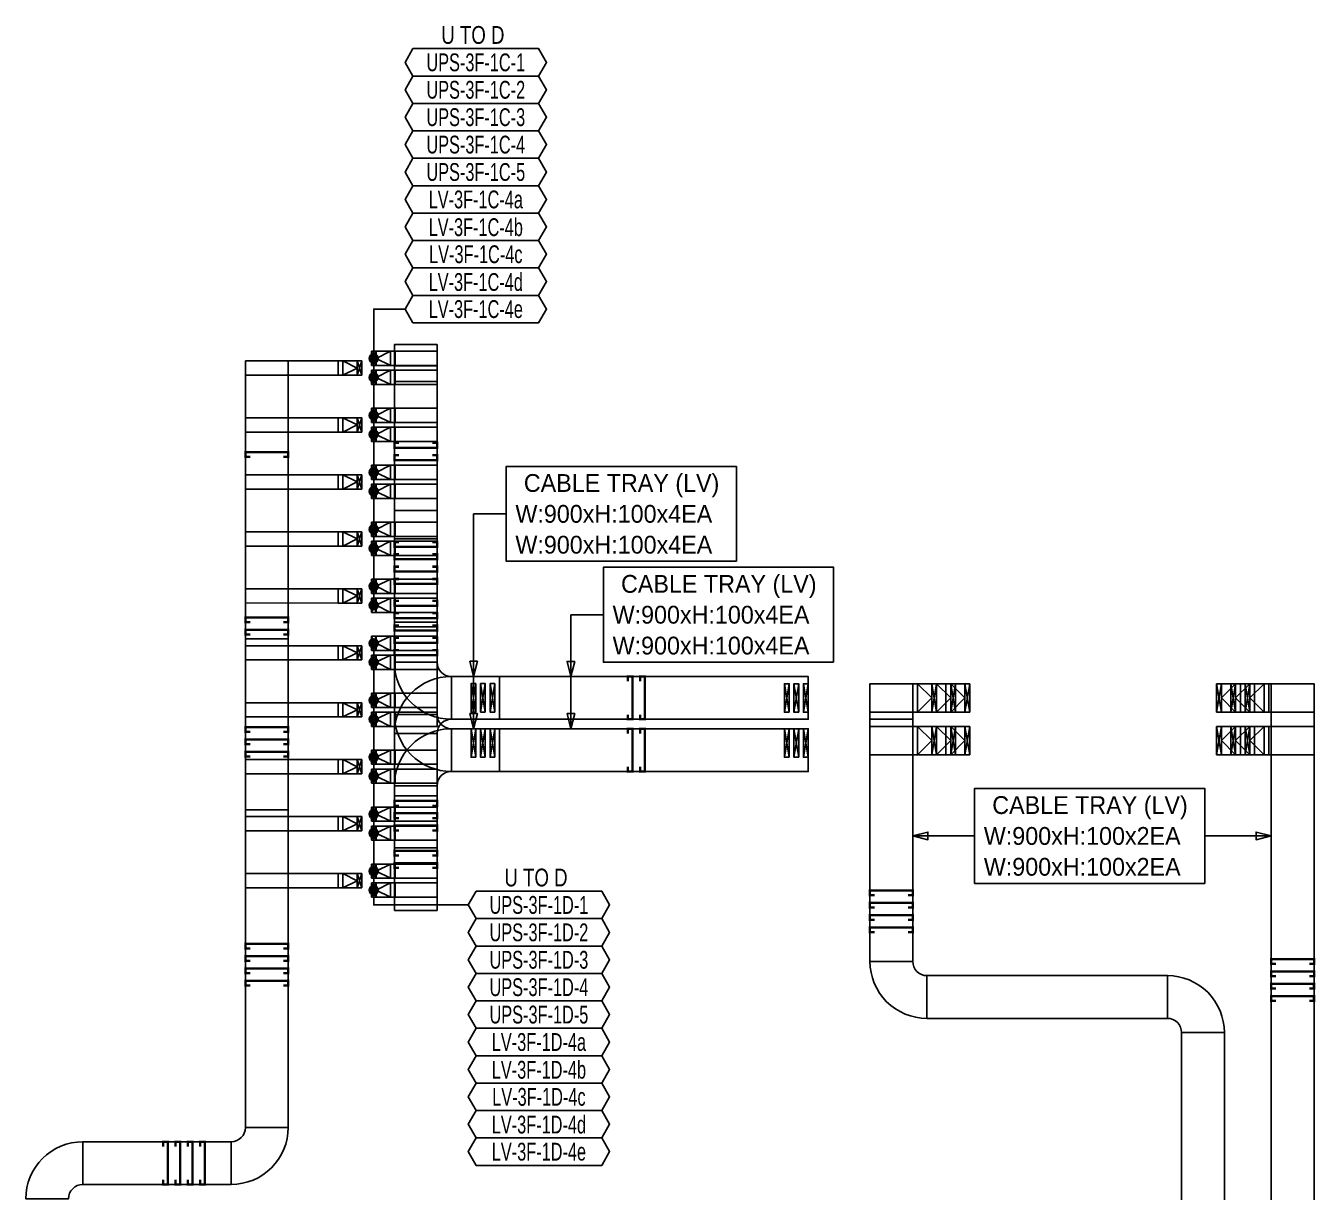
# Model space of a CAD drawing. Header units: millimetres. Extents: x 31670 to 374393, y -351975 to 839589.
# Drawn here: x 106779 to 133929, y 480943 to 505515 of the extents above; entities that cross this region are included whole.
import ezdxf
from ezdxf.enums import TextEntityAlignment as Align

# ---------------------------------------------------------------- set-up
doc = ezdxf.new("R2010")
doc.units = ezdxf.units.MM
doc.header["$LTSCALE"] = 150
for name, color, linetype in [('-----26 Electrical Cable Tray_HV_N', 30, 'Continuous'), ('-----26 Electrical Cable Tray_LV_UPS1', 6, 'Continuous'), ('-----26 Electrical Cable Tray_LV_UPS2', 2, 'Continuous'), ('-----26 Electrical Cable Tray_LV_UPSBAT', 11, 'Continuous'), ('-----29 주기', 1, 'Continuous'), ('-----30 Text', 2, 'Continuous'), ('-----99 Cable Schedule', 2, 'Continuous')]:
    doc.layers.add(name, color=color, linetype=linetype)
doc.styles.add('ELEC', font='')
doc.styles.get('ELEC').set_extended_font_data('Dotum')

# ---------------------------------------------------------------- blocks, each defined once
blk = doc.blocks.new('A$495596483691')
at = {"color": 0}
for p, q in [((100, 600), (0, 600)), ((0, 600), (0, 0)), ((500, 600), (100, 600)), ((500, 0), (500, 600)), ((0, 0), (100, 0)), ((100, 0), (500, 0))]:
    blk.add_line(p, q, dxfattribs=at)
at = {"color": 8}
for p, q in [((400, 300), (100, 600)), ((100, 600), (100, 0)), ((400, 0), (400, 600)), ((400, 600), (500, 0)), ((500, 600), (400, 0)), ((400, 300), (100, 0))]:
    blk.add_line(p, q, dxfattribs=at)
blk = doc.blocks.new('A$550585017316')
at = {"color": 0}
for p, q in [((400, 300), (0, 300)), ((0, 300), (0, 0)), ((500, 300), (400, 300)), ((500, 0), (500, 300)), ((0, 0), (400, 0)), ((400, 0), (500, 0))]:
    blk.add_line(p, q, dxfattribs=at)
at = {"color": 8}
for p, q in [((100, 0), (0, 300)), ((0, 0), (100, 300)), ((100, 150), (400, 300)), ((100, 300), (100, 0)), ((400, 0), (400, 300)), ((100, 150), (400, 0))]:
    blk.add_line(p, q, dxfattribs=at)
blk = doc.blocks.new('A$C9a0ab699')
h = blk.add_hatch(color=0)
edge = h.paths.add_edge_path()
edge.add_arc((64.00719340983778, 64.00719340983778), 64.0071934098378, 720.0000000000341, 1080.000000000034, ccw=False)
at = {"color": 0}
blk.add_circle((64.00719340983778, 64.00719340983778), 64.0071934098378, dxfattribs=at)

msp = doc.modelspace()

# ---------------------------------------------------------------- linework, layer by layer
at = {"layer": '-----26 Electrical Cable Tray_HV_N', "color": 1}
for p, q in [((116893.8937346732, 495233.1463388255), (116208.9127050984, 495233.1463388255)), ((118940.8096265648, 493108.1851872649), (118255.82859699, 493108.1851872649))]:
    msp.add_line(p, q, dxfattribs=at)
for points, elevation in [([(121739.9131368125, 494233.1463388255), (121739.9131368125, 496233.1463388255), (116893.8937346732, 496233.1463388255), (116893.8937346732, 494233.1463388255)], 4.205397956391938e-10), ([(123786.8290287041, 492108.1851872649), (123786.8290287041, 494108.1851872649), (118940.8096265648, 494108.1851872649), (118940.8096265648, 492108.1851872649)], 3.247652379101243e-10), ([(131602.757684394, 487448.104410696), (131602.757684394, 489448.104410696), (126756.7382822546, 489448.104410696), (126756.7382822546, 487448.104410696)], 3.247652379101243e-10)]:
    msp.add_lwpolyline(points, close=True, dxfattribs=dict(at, elevation=elevation))
at = {"layer": '-----26 Electrical Cable Tray_HV_N', "color": 1, "elevation": 3.247652379101243e-10}
for points in [[(116208.9123461816, 491806.6057941654), (116128.9123461816, 492126.6057941654), (116288.9123461816, 492126.6057941654), (116208.9123461816, 491806.6057941654), (116208.9132004037, 495233.1463388255)], [(118255.8282380732, 491805.0169476497), (118175.8282380732, 492125.0169476497), (118335.8282380732, 492125.0169476497), (118255.8282380732, 491805.0169476497), (118255.82859699, 493108.1851872649)], [(116208.9065660522, 490706.6126471331), (116128.9065660522, 491026.6126471331), (116288.9065660522, 491026.6126471331), (116208.9065660522, 490706.6126471331), (116208.9068690169, 491806.6277028241)], [(118255.8285414838, 490706.6211709447), (118335.8285414838, 491026.6211709447), (118175.8285414838, 491026.6211709447), (118255.8285414838, 490706.6211709447), (118255.8282385192, 491806.6362266357)], [(125453.5700426394, 488448.1047696128), (125773.5700426394, 488528.1047696128), (125773.5700426394, 488368.1047696128), (125453.5700426394, 488448.1047696128), (126756.7382822546, 488448.104410696)], [(133003.5361402921, 488448.1042315041), (132683.5361402921, 488368.1042315041), (132683.5361402921, 488528.1042315041), (133003.5361402921, 488448.1042315041), (131602.757684394, 488448.104410696)]]:
    msp.add_lwpolyline(points, dxfattribs=at)
at = {"layer": '-----26 Electrical Cable Tray_LV_UPS1'}
for points in [[(114539.2257127911, 492106.6104593637), (115439.2257127911, 492106.6104593637), (115439.2303779894, 498799.8873333887), (114539.2303779894, 498799.8873333887)], [(114539.2257127911, 492106.6104593637), (115439.2257127911, 492106.6104593637), (115439.2303779894, 495302.9543917196), (114539.2303779894, 495302.9543917196)], [(114539.2257127911, 492106.6104593637), (115439.2257127911, 492106.6104593637), (115439.2303779894, 492950.9013155809), (114539.2303779894, 492950.9013155809)], [(115739.2257127914, 491806.6098396722), (115739.2257127914, 490906.6098396722), (116753.648202599, 490906.6045091907), (116753.648202599, 491806.6045091907)], [(115739.2257127914, 491806.6098396722), (115739.2257127914, 490906.6098396722), (116753.648202599, 490906.6045091907), (116753.648202599, 491806.6045091907)], [(116753.648202599, 491805.021612848), (116753.648202599, 490905.021612848), (123253.5713127488, 490905.0169476497), (123253.5713127488, 491805.0169476497)], [(116753.648202599, 491805.021612848), (116753.648202599, 490905.021612848), (123253.5713127488, 490905.0169476497), (123253.5713127488, 491805.0169476497)], [(116253.648202599, 491056.6045091907), (116253.648202599, 491656.6045091907), (116153.648202599, 491656.6045091907), (116153.648202599, 491056.6045091907)], [(116453.648202599, 491056.6045091907), (116453.648202599, 491656.6045091907), (116353.648202599, 491656.6045091907), (116353.648202599, 491056.6045091907)], [(116653.648202599, 491056.6045091907), (116653.648202599, 491656.6045091907), (116553.648202599, 491656.6045091907), (116553.648202599, 491056.6045091907)], [(122853.5713127488, 491055.0169476497), (122853.5713127488, 491655.0169476497), (122753.5713127488, 491655.0169476497), (122753.5713127488, 491055.0169476497)], [(123053.5713127488, 491055.0169476497), (123053.5713127488, 491655.0169476497), (122953.5713127488, 491655.0169476497), (122953.5713127488, 491055.0169476497)], [(123253.5713127488, 491055.0169476497), (123253.5713127488, 491655.0169476497), (123153.5713127488, 491655.0169476497), (123153.5713127488, 491055.0169476497)], [(126153.5713136414, 491655.015662675), (124553.5713105464, 491655.0113997106), (124553.5713105464, 491055.0113997106), (126153.5713136414, 491055.015662675)], [(125853.5713136414, 491655.015662675), (124553.5713105464, 491655.0113997106), (124553.5713105464, 491055.0113997106), (125853.5713136414, 491055.015662675)], [(125553.5713136414, 491655.015662675), (124553.5713105464, 491655.0113997106), (124553.5713105464, 491055.0113997106), (125553.5713136414, 491055.015662675)], [(114539.2257127911, 489294.9147871778), (115439.2257127911, 489294.9147871778), (115439.2303779894, 490606.6098396722), (114539.2303779894, 490606.6098396722)], [(114539.2257127911, 486880.2921137277), (115439.2257127911, 486880.2921137277), (115439.2303779894, 490606.6098396722), (114539.2303779894, 490606.6098396722)]]:
    msp.add_lwpolyline(points, close=True, dxfattribs=at)
for points, elevation in [([(114554.6482017065, 498656.6057942454), (115439.2270251555, 498656.6057942454), (115439.2270251555, 498356.6057942454), (114554.6482017065, 498356.6057942454)], 7.906722503968722e-10), ([(114554.6482017065, 497456.6057942454), (115439.2270251555, 497456.6057942454), (115439.2270251555, 497156.6057942454), (114554.6482017065, 497156.6057942454)], 7.906722503968722e-10), ([(114554.6482017065, 496256.6057942454), (115439.2270251555, 496256.6057942454), (115439.2270251555, 495956.6057942454), (114554.6482017065, 495956.6057942454)], 7.906722503968722e-10), ([(114554.6482017065, 495056.6057942454), (115439.2270251555, 495056.6057942454), (115439.2270251555, 494756.6057942454), (114554.6482017065, 494756.6057942454)], 7.906722503968722e-10), ([(114554.6482017065, 493856.6057942454), (115439.2270251555, 493856.6057942454), (115439.2270251555, 493556.6057942454), (114554.6482017065, 493556.6057942454)], 7.906722503968722e-10), ([(114554.6482017064, 492656.6057942454), (115439.2270251555, 492656.6057942454), (115439.2270251555, 492356.6057942454), (114554.6482017064, 492356.6057942454)], 7.906722503968722e-10), ([(114554.6482017064, 491456.6057942454), (115439.2270251555, 491456.6057942454), (115439.2270251555, 491156.6057942454), (114554.6482017064, 491156.6057942454)], 7.906722503968722e-10), ([(125453.5714413993, 491655.0156450104), (124553.5714413994, 491655.0156450104), (124553.5672585632, 485805.0163052346), (125453.5672585632, 485805.0163052346)], 3.247652379101243e-10), ([(125453.5714413993, 491655.0156450104), (124553.5714413994, 491655.0156450104), (124553.5672585632, 485805.0163052346), (125453.5672585632, 485805.0163052346)], 3.247652379101243e-10), ([(132353.5713123037, 491655.0175901031), (133903.5311426591, 491655.0237424386), (133903.5311426591, 491055.0237424386), (132353.5713123037, 491055.0175901031)], -2.866404548942657e-10), ([(132653.5713123037, 491655.0175901031), (133903.5311426634, 491655.0152758706), (133903.5311426634, 491055.0152758706), (132653.5713123037, 491055.0175901031)], -2.866404548942657e-10), ([(132953.5713123037, 491655.0175901032), (133903.5311426634, 491655.0195091546), (133903.5311426634, 491055.0195091546), (132953.5713123037, 491055.0175901032)], -2.866404548942657e-10), ([(133003.568993891, 470605.0137205445), (133903.5689938909, 470605.0137205445), (133903.5302355582, 491655.0192670191), (133003.5302355583, 491655.0192670191)], 3.247652379101243e-10), ([(133003.568993891, 470605.0137205445), (133903.5689938909, 470605.0137205445), (133903.5302355582, 491655.0192670191), (133003.5302355583, 491655.0192670191)], 3.247652379101243e-10), ([(114554.6482017064, 490256.6057942454), (115439.2270251555, 490256.6057942454), (115439.2270251555, 489956.6057942454), (114554.6482017064, 489956.6057942454)], 7.906722503968722e-10), ([(114554.6482017064, 489056.6057942454), (115439.2270251555, 489056.6057942454), (115439.2270251555, 488756.6057942454), (114554.6482017064, 488756.6057942454)], 7.906722503968722e-10), ([(114554.6482017064, 487856.6057942454), (115439.2270251555, 487856.6057942454), (115439.2270251555, 487556.6057942454), (114554.6482017064, 487556.6057942454)], 7.906722503968722e-10), ([(130815.5706697469, 484605.0121223985), (130815.5706697469, 485505.0121223984), (125753.5672585632, 485505.0163052346), (125753.5672585632, 484605.0163052346)], 6.72214084244025e-10), ([(130815.5706697469, 484605.0121223985), (130815.5706697469, 485505.0121223984), (125753.5672585632, 485505.0163052346), (125753.5672585632, 484605.0163052346)], 6.72214084244025e-10), ([(131115.5674277107, 471805.01267781), (132015.5674277106, 471805.01267781), (132015.571875288, 484305.0135400227), (131115.571875288, 484305.0135400227)], -2.703773425215623e-08), ([(131115.5674277107, 471805.01267781), (132015.5674277106, 471805.01267781), (132015.571875288, 484305.0135400227), (131115.571875288, 484305.0135400227)], -2.703773425215623e-08)]:
    msp.add_lwpolyline(points, close=True, dxfattribs=dict(at, elevation=elevation))
at = {"layer": '-----26 Electrical Cable Tray_LV_UPS1', "ltscale": 7.5, "const_width": 50}
for points, elevation in [([(114639.2209870909, 496466.8468453668), (114539.2209870909, 496466.8468453668), (114539.2209870909, 496366.8468453668), (115439.1506627199, 496366.8613950008), (115439.1506627199, 496466.8613950008), (115339.1506627199, 496466.8613950008)], -4.426365109465019e-09), ([(114639.2304384914, 493860.5472318234), (114539.2304384914, 493860.5472318234), (114539.2304384914, 493760.5472318234), (115439.1601141204, 493760.5617814575), (115439.1601141204, 493860.5617814575), (115339.1601141204, 493860.5617814575)], 4.617914224923161e-09), ([(114639.2209870909, 492878.445546719), (114539.2209870909, 492878.445546719), (114539.2209870909, 492778.445546719), (115439.1506627199, 492778.4600963531), (115439.1506627199, 492878.4600963531), (115339.1506627199, 492878.4600963531)], -4.426365109465019e-09), ([(114639.2304384914, 492358.8135289366), (114539.2304384914, 492358.8135289366), (114539.2304384914, 492258.8135289366), (115439.1601141204, 492258.8280785707), (115439.1601141204, 492358.8280785707), (115339.1601141204, 492358.8280785707)], 4.617914224923161e-09), ([(119453.8771370386, 491705.02167335), (119453.8771370386, 491805.02167335), (119553.8771370386, 491805.02167335), (119553.8625874046, 490905.0919977209), (119453.8625874046, 490905.0919977209), (119453.8625874046, 491005.0919977209)], -3.812917953802628e-09), ([(119713.6931459298, 491705.0169476497), (119713.6931459298, 491805.0169476497), (119813.6931459298, 491805.0169476497), (119813.6785962958, 490905.0872720207), (119713.6785962958, 490905.0872720207), (119713.6785962958, 491005.0872720207)], 7.092217133914624e-10), ([(124653.5691310433, 487200.9990575567), (124553.5691310433, 487200.9990575567), (124553.5691310433, 487300.9990575567), (125453.4988066723, 487300.9845079226), (125453.4988066723, 487200.9845079226), (125353.4988066723, 487200.9845079226)], 3.247652379101243e-10), ([(124653.5644053431, 486941.1830486655), (124553.5644053431, 486941.1830486655), (124553.5644053431, 487041.1830486655), (125453.4940809721, 487041.1684990314), (125453.4940809721, 486941.1684990314), (125353.4940809721, 486941.1684990314)], -4.197374429283966e-09), ([(133103.6117653307, 485752.1731185478), (133003.6117653307, 485752.1731185478), (133003.6117653307, 485852.1731185478), (133903.5414409597, 485852.1585689138), (133903.5414409597, 485752.1585689138), (133803.5414409597, 485752.1585689138)], 3.247652379101243e-10), ([(133103.6070396305, 485492.3571096566), (133003.6070396305, 485492.3571096566), (133003.6070396305, 485592.3571096566), (133903.5367152595, 485592.3425600225), (133903.5367152595, 485492.3425600225), (133803.5367152595, 485492.3425600225)], -4.197374429283966e-09)]:
    msp.add_lwpolyline(points, dxfattribs=dict(at, elevation=elevation))
for points in [[(114639.2257127911, 494120.3632407147), (114539.2257127911, 494120.3632407147), (114539.2257127911, 494020.3632407147), (115439.1553884202, 494020.3777903487), (115439.1553884202, 494120.3777903487), (115339.1553884202, 494120.3777903487)], [(114639.2257127911, 492618.6295378278), (114539.2257127911, 492618.6295378278), (114539.2257127911, 492518.6295378278), (115439.1553884202, 492518.6440874619), (115439.1553884202, 492618.6440874619), (115339.1553884202, 492618.6440874619)], [(114639.2257127911, 489085.1064171914), (114539.2257127911, 489085.1064171914), (114539.2257127911, 489185.1064171914), (115439.1553884202, 489185.0918675574), (115439.1553884202, 489085.0918675574), (115339.1553884202, 489085.0918675574)], [(114639.2257127911, 488036.6552220082), (114539.2257127911, 488036.6552220082), (114539.2257127911, 488136.6552220082), (115439.1553884202, 488136.6406723742), (115439.1553884202, 488036.6406723742), (115339.1553884202, 488036.6406723742)]]:
    msp.add_lwpolyline(points, dxfattribs=at)
at = {"layer": '-----26 Electrical Cable Tray_LV_UPS1'}
for points in [[(115439.2257127911, 492106.6104593637), (115439.2257127911, 492106.6104593637, 0.414213562373095), (115739.2257127911, 491806.6104593637), (115739.2257127911, 491806.6104593637), (115739.2257127911, 490906.6104593637, -0.4142135623731661), (114539.2257127911, 492106.6104593637)], [(115439.2257127911, 492106.6104593637), (115439.2257127911, 492106.6104593637, 0.414213562373095), (115739.2257127911, 491806.6104593637), (115739.2257127911, 491806.6104593637), (115739.2257127911, 490906.6104593637, -0.4142135623731661), (114539.2257127911, 492106.6104593637)], [(115439.2257127914, 490606.6098396722), (114539.2257127914, 490606.6098396722), (114539.2257127914, 490606.6098396722), (114539.2257127914, 492106.6098396722), (115439.2257127914, 492106.6098396722, 0.414213562373095), (115739.2257127914, 491806.6098396722), (115739.2257127914, 490906.6098396722), (115739.2257127914, 490906.6098396722, 0.414213562373095)], [(115439.2257127911, 490606.6092199808), (115439.2257127911, 490606.6092199808, -0.414213562373095), (115739.2257127911, 490906.6092199808), (115739.2257127911, 490906.6092199808), (115739.2257127911, 491806.6092199808, 0.4142135623731661), (114539.2257127911, 490606.6092199808)]]:
    msp.add_lwpolyline(points, format="xyb", close=True, dxfattribs=at)
for points in [[(116153.648202599, 491056.6045091907), (116253.648202599, 491656.6045091907)], [(116153.648202599, 491656.6045091907), (116253.648202599, 491056.6045091907)], [(116353.648202599, 491056.6045091907), (116453.648202599, 491656.6045091907)], [(116353.648202599, 491656.6045091907), (116453.648202599, 491056.6045091907)], [(116553.648202599, 491056.6045091907), (116653.648202599, 491656.6045091907)], [(116553.648202599, 491656.6045091907), (116653.648202599, 491056.6045091907)]]:
    msp.add_lwpolyline(points, dxfattribs=at)
at = {"layer": '-----26 Electrical Cable Tray_LV_UPS1', "elevation": -2.866404548942657e-10}
for points in [[(122753.5713127488, 491055.0169476497), (122853.5713127488, 491655.0169476497)], [(122753.5713127488, 491655.0169476497), (122853.5713127488, 491055.0169476497)], [(122953.5713127488, 491055.0169476497), (123053.5713127488, 491655.0169476497)], [(122953.5713127488, 491655.0169476497), (123053.5713127488, 491055.0169476497)], [(123153.5713127488, 491055.0169476497), (123253.5713127488, 491655.0169476497)], [(123153.5713127488, 491655.0169476497), (123253.5713127488, 491055.0169476497)]]:
    msp.add_lwpolyline(points, dxfattribs=at)
at = {"layer": '-----26 Electrical Cable Tray_LV_UPS1'}
for points, elevation in [([(125753.5672585632, 485505.0163052346), (125753.5672585632, 485505.0163052346, -0.414213562373095), (125453.5672585632, 485805.0163052346), (125453.5672585632, 485805.0163052346), (124553.5672585632, 485805.0163052346, 0.4142135623731661), (125753.5672585632, 484605.0163052346)], 6.72214084244025e-10), ([(125753.5672585632, 485505.0163052346), (125753.5672585632, 485505.0163052346, -0.414213562373095), (125453.5672585632, 485805.0163052346), (125453.5672585632, 485805.0163052346), (124553.5672585632, 485805.0163052346, 0.4142135623731661), (125753.5672585632, 484605.0163052346)], 6.72214084244025e-10), ([(130815.5706697469, 484605.0135400227), (130815.5706697469, 484605.0135400227, -0.414213562373095), (131115.5706697469, 484305.0135400227), (131115.5706697469, 484305.0135400227), (132015.5706697469, 484305.0135400227, 0.4142135623731661), (130815.5706697469, 485505.0135400227)], -8.692236685410617e-09), ([(130815.5706697469, 484605.0135400227), (130815.5706697469, 484605.0135400227, -0.414213562373095), (131115.5706697469, 484305.0135400227), (131115.5706697469, 484305.0135400227), (132015.5706697469, 484305.0135400227, 0.4142135623731661), (130815.5706697469, 485505.0135400227)], -8.692236685410617e-09)]:
    msp.add_lwpolyline(points, format="xyb", close=True, dxfattribs=dict(at, elevation=elevation))
at = {"layer": '-----26 Electrical Cable Tray_LV_UPS2'}
for points, elevation in [([(114539.2257127911, 491006.6116987466), (115439.2257127911, 491006.6116987466), (115439.2303779894, 498350.7905882325), (114539.2303779894, 498350.7905882325)], 3.247652379101243e-10), ([(114554.6482017064, 498256.6057942454), (115439.2270251554, 498256.6057942454), (115439.2270251554, 497956.6057942454), (114554.6482017064, 497956.6057942454)], 7.906722503968722e-10), ([(114539.2257127911, 491006.6116987466), (115439.2257127911, 491006.6116987466), (115439.2303779894, 498021.0341872168), (114539.2303779894, 498021.0341872168)], 3.247652379101243e-10), ([(114554.6482017064, 497056.6057942454), (115439.2270251554, 497056.6057942454), (115439.2270251554, 496756.6057942454), (114554.6482017064, 496756.6057942454)], 7.906722503968722e-10), ([(114554.6482017064, 495856.6057942454), (115439.2270251554, 495856.6057942454), (115439.2270251554, 495556.6057942454), (114554.6482017064, 495556.6057942454)], 7.906722503968722e-10), ([(114539.2257127911, 491006.6116987466), (115439.2257127911, 491006.6116987466), (115439.2303779894, 494706.6258717084), (114539.2303779894, 494706.6258717084)], 3.247652379101243e-10), ([(114554.6482017064, 494656.6057942454), (115439.2270251554, 494656.6057942454), (115439.2270251554, 494356.6057942454), (114554.6482017064, 494356.6057942454)], 7.906722503968722e-10), ([(114554.6482017064, 493456.6057942454), (115439.2270251554, 493456.6057942454), (115439.2270251554, 493156.6057942454), (114554.6482017064, 493156.6057942454)], 7.906722503968722e-10), ([(114539.2249811996, 491006.6151151669), (115439.2249811996, 491006.6151151669), (115439.2296463978, 492853.8994076707), (114539.2296463978, 492853.8994076707)], 3.247652379101243e-10), ([(114554.6482017064, 492256.6057942454), (115439.2270251554, 492256.6057942454), (115439.2270251554, 491956.6057942454), (114554.6482017064, 491956.6057942454)], 7.906722503968722e-10), ([(114554.6482017064, 491056.6057942454), (115439.2270251554, 491056.6057942454), (115439.2270251554, 490756.6057942454), (114554.6482017064, 490756.6057942454)], 7.906722503968722e-10), ([(125453.5714413993, 490905.015662675), (124553.5714413994, 490905.015662675), (124553.5672585632, 485805.0163052346), (125453.5672585632, 485805.0163052346)], 3.247652379101243e-10), ([(125453.5714413993, 490905.015662675), (124553.5714413994, 490905.015662675), (124553.5672585632, 485805.0163052346), (125453.5672585632, 485805.0163052346)], 3.247652379101243e-10), ([(115739.2249811996, 490706.6151151669), (115739.2249811996, 489806.6151151669), (116753.6474710073, 489806.6097846854), (116753.6474710073, 490706.6097846854)], 3.247652379101243e-10), ([(115739.2249811996, 490706.6151151669), (115739.2249811996, 489806.6151151669), (116753.6474710073, 489806.6097846854), (116753.6474710073, 490706.6097846854)], 3.247652379101243e-10), ([(116253.6475786671, 490106.6099641181), (116253.6475786671, 490706.6099641181), (116153.6475786671, 490706.6099641181), (116153.6475786671, 490106.6099641181)], 3.247652379101243e-10), ([(116453.6475786671, 490106.6099641181), (116453.6475786671, 490706.6099641181), (116353.6475786671, 490706.6099641181), (116353.6475786671, 490106.6099641181)], 3.247652379101243e-10), ([(116653.6475786671, 490106.6099641181), (116653.6475786671, 490706.6099641181), (116553.6475786671, 490706.6099641181), (116553.6475786671, 490106.6099641181)], 3.247652379101243e-10), ([(116753.648202599, 490705.021612848), (116753.648202599, 489805.021612848), (123253.5713127488, 489805.0169476497), (123253.5713127488, 490705.0169476497)], 3.247652379101243e-10), ([(116753.648202599, 490705.021612848), (116753.648202599, 489805.021612848), (123253.5713127488, 489805.0169476497), (123253.5713127488, 490705.0169476497)], 3.247652379101243e-10), ([(122853.5714204086, 490105.0171270825), (122853.5714204086, 490705.0171270825), (122753.5714204086, 490705.0171270825), (122753.5714204086, 490105.0171270825)], 3.247652379101243e-10), ([(123053.5714204086, 490105.0171270825), (123053.5714204086, 490705.0171270825), (122953.5714204086, 490705.0171270825), (122953.5714204086, 490105.0171270825)], 3.247652379101243e-10), ([(123253.5714204086, 490105.0171270825), (123253.5714204086, 490705.0171270825), (123153.5714204086, 490705.0171270825), (123153.5714204086, 490105.0171270825)], 3.247652379101243e-10), ([(126153.5713136414, 490755.015662675), (124553.570917993, 490755.0113997108), (124553.570917993, 490155.0113997108), (126153.5713136414, 490155.015662675)], 3.247652379101243e-10), ([(125853.5713136414, 490755.015662675), (124553.570917993, 490755.0113997108), (124553.570917993, 490155.0113997108), (125853.5713136414, 490155.015662675)], 3.247652379101243e-10), ([(125553.5713136414, 490755.015662675), (124553.570917993, 490755.0113997108), (124553.570917993, 490155.0113997108), (125553.5713136414, 490155.015662675)], 3.247652379101243e-10), ([(132353.571310238, 490755.0156626072), (133903.5311405935, 490755.0218149426), (133903.5311405935, 490155.0218149426), (132353.571310238, 490155.0156626072)], -8.980461476986558e-10), ([(132653.571310238, 490755.0156626072), (133903.5311405978, 490755.0133483746), (133903.5311405978, 490155.0133483746), (132653.571310238, 490155.0156626072)], -8.980461476986558e-10), ([(132953.571310238, 490755.0156626072), (133903.5311405978, 490755.0175816586), (133903.5311405978, 490155.0175816586), (132953.571310238, 490155.0156626072)], -8.980461476986558e-10), ([(133003.5686755499, 470605.0137205445), (133903.5686755499, 470605.0137205445), (133903.5268445337, 490755.0211313679), (133003.5268445337, 490755.0211313679)], 3.247652379101243e-10), ([(133003.5686755499, 470605.0137205445), (133903.5686755499, 470605.0137205445), (133903.5268445337, 490755.0211313679), (133003.5268445338, 490755.0211313679)], 3.247652379101243e-10), ([(114554.6482017064, 489856.6057942454), (115439.2270251554, 489856.6057942454), (115439.2270251554, 489556.6057942454), (114554.6482017064, 489556.6057942454)], 7.906722503968722e-10), ([(114539.2203160014, 488194.9200626725), (115439.2203160014, 488194.9200626725), (115439.2249811996, 489506.6151151669), (114539.2249811996, 489506.6151151669)], 3.247652379101243e-10), ([(114539.2257127911, 486880.2921137277), (115439.2257127911, 486880.2921137277), (115439.2249811996, 489506.6151151669), (114539.2249811996, 489506.6151151669)], 3.247652379101243e-10), ([(114554.6482017064, 488656.6057942454), (115439.2270251554, 488656.6057942454), (115439.2270251554, 488356.6057942454), (114554.6482017064, 488356.6057942454)], 7.906722503968722e-10), ([(114554.6482017064, 487456.6057942454), (115439.2270251554, 487456.6057942454), (115439.2270251554, 487156.6057942454), (114554.6482017064, 487156.6057942454)], 7.906722503968722e-10), ([(130815.5706697469, 484605.0135400228), (130815.5706697469, 485505.0135400227), (125753.5672585632, 485505.0163052346), (125753.5672585632, 484605.0163052346)], 6.72214084244025e-10), ([(130815.5706697469, 484605.0135400228), (130815.5706697469, 485505.0135400227), (125753.5672585632, 485505.0163052346), (125753.5672585632, 484605.0163052346)], 6.72214084244025e-10), ([(131115.5671093696, 471805.01267781), (132015.5671093696, 471805.01267781), (132015.571875288, 484305.0135400227), (131115.571875288, 484305.0135400227)], -2.703773425215623e-08), ([(131115.5671093696, 471805.01267781), (132015.5671093696, 471805.01267781), (132015.571875288, 484305.0135400227), (131115.571875288, 484305.0135400227)], -2.703773425215623e-08)]:
    msp.add_lwpolyline(points, close=True, dxfattribs=dict(at, elevation=elevation))
at = {"layer": '-----26 Electrical Cable Tray_LV_UPS2', "ltscale": 7.5, "const_width": 50}
for points, elevation in [([(114639.153612236, 496726.6628532451), (114539.153612236, 496726.6628532451), (114539.153612236, 496626.6628532451), (115439.083287865, 496626.6774028792), (115439.083287865, 496726.6774028792), (115339.083287865, 496726.6774028792)], -8.94850477665911e-09), ([(114639.1898985017, 494639.9952580709), (114539.1898985017, 494639.9952580709), (114539.1898985017, 494539.9952580709), (115439.1195741307, 494540.0098077049), (115439.1195741307, 494640.0098077049), (115339.1195741307, 494640.0098077049)], -8.94850477665911e-09), ([(114639.1940990831, 494380.1792491712), (114539.1940990831, 494380.1792491712), (114539.1940990831, 494280.1792491712), (115439.1237747121, 494280.1937988052), (115439.1237747121, 494380.1937988052), (115339.1237747121, 494380.1937988052)], -4.426365109465019e-09), ([(114639.2125859281, 493398.0775645184), (114539.2125859281, 493398.0775645184), (114539.2125859281, 493298.0775645184), (115439.1422615571, 493298.0921141525), (115439.1422615571, 493398.0921141525), (115339.1422615571, 493398.0921141525)], -1.34706444438532e-08), ([(114639.2167865095, 493138.2615556187), (114539.2167865095, 493138.2615556187), (114539.2167865095, 493038.2615556187), (115439.1464621385, 493038.2761052528), (115439.1464621385, 493138.2761052528), (115339.1464621385, 493138.2761052528)], -8.94850477665911e-09), ([(119453.8771370386, 490605.02167335), (119453.8771370386, 490705.02167335), (119553.8771370386, 490705.02167335), (119553.8625874046, 489805.0919977209), (119453.8625874046, 489805.0919977209), (119453.8625874046, 489905.0919977209)], -3.465469107468726e-09), ([(119713.6931459298, 490605.0169476497), (119713.6931459298, 490705.0169476497), (119813.6931459298, 490705.0169476497), (119813.6785962958, 489805.0872720207), (119713.6785962958, 489805.0872720207), (119713.6785962958, 489905.0872720207)], 1.056670559725365e-09), ([(114639.2209870909, 488825.2904083002), (114539.2209870909, 488825.2904083002), (114539.2209870909, 488925.2904083002), (115439.1506627199, 488925.2758586662), (115439.1506627199, 488825.2758586662), (115339.1506627199, 488825.2758586662)], -4.426365109465019e-09), ([(114639.2167865095, 488565.4743994005), (114539.2167865095, 488565.4743994005), (114539.2167865095, 488665.4743994005), (115439.1464621385, 488665.4598497665), (115439.1464621385, 488565.4598497665), (115339.1464621385, 488565.4598497665)], -8.94850477665911e-09), ([(114639.2209870909, 487776.839213117), (114539.2209870909, 487776.839213117), (114539.2209870909, 487876.839213117), (115439.1506627199, 487876.824663483), (115439.1506627199, 487776.824663483), (115339.1506627199, 487776.824663483)], -4.426365109465019e-09), ([(124653.5602047617, 486681.3670397658), (124553.5602047617, 486681.3670397658), (124553.5602047617, 486781.3670397658), (125453.4898803907, 486781.3524901317), (125453.4898803907, 486681.3524901317), (125353.4898803907, 486681.3524901317)], -8.719514096478055e-09), ([(124653.5560041803, 486421.551030866), (124553.5560041803, 486421.551030866), (124553.5560041803, 486521.551030866), (125453.4856798093, 486521.536481232), (125453.4856798093, 486421.536481232), (125353.4856798093, 486421.536481232)], -1.324165376367215e-08), ([(133103.5321248686, 485232.5371744597), (133003.5321248686, 485232.5371744597), (133003.5321248686, 485332.5371744597), (133903.4618004976, 485332.5226248256), (133903.4618004976, 485232.5226248256), (133803.4618004976, 485232.5226248256)], -8.719514096478055e-09), ([(133103.5279242872, 484972.72116556), (133003.5279242872, 484972.72116556), (133003.5279242872, 485072.72116556), (133903.4575999162, 485072.7066159259), (133903.4575999162, 484972.7066159259), (133803.4575999162, 484972.7066159259)], -1.324165376367215e-08)]:
    msp.add_lwpolyline(points, dxfattribs=dict(at, elevation=elevation))
at = {"layer": '-----26 Electrical Cable Tray_LV_UPS2'}
for points, elevation in [([(115439.2249811996, 489506.6151151669), (114539.2249811996, 489506.6151151669), (114539.2249811996, 489506.6151151669), (114539.2249811996, 491006.6151151669), (115439.2249811996, 491006.6151151669, 0.414213562373095), (115739.2249811996, 490706.6151151669), (115739.2249811996, 489806.6151151669), (115739.2249811996, 489806.6151151669, 0.414213562373095)], 3.247652379101243e-10), ([(115439.2257127911, 491006.6116987466), (115439.2257127911, 491006.6116987466, 0.414213562373095), (115739.2257127911, 490706.6116987466), (115739.2257127911, 490706.6116987466), (115739.2257127911, 489806.6116987466, -0.4142135623731661), (114539.2257127911, 491006.6116987466)], 3.247652379101243e-10), ([(115439.2257127911, 491006.6116987466), (115439.2257127911, 491006.6116987466, 0.414213562373095), (115739.2257127911, 490706.6116987466), (115739.2257127911, 490706.6116987466), (115739.2257127911, 489806.6116987466, -0.4142135623731661), (114539.2257127911, 491006.6116987466)], 3.247652379101243e-10), ([(115439.2257127911, 489506.6185315873), (115439.2257127911, 489506.6185315873, -0.414213562373095), (115739.2257127911, 489806.6185315873), (115739.2257127911, 489806.6185315873), (115739.2257127911, 490706.6185315873, 0.4142135623731661), (114539.2257127911, 489506.6185315873)], 3.247652379101243e-10), ([(125753.5672585632, 485505.0163052346), (125753.5672585632, 485505.0163052346, -0.414213562373095), (125453.5672585632, 485805.0163052346), (125453.5672585632, 485805.0163052346), (124553.5672585632, 485805.0163052346, 0.4142135623731661), (125753.5672585632, 484605.0163052346)], 6.72214084244025e-10), ([(125753.5672585632, 485505.0163052346), (125753.5672585632, 485505.0163052346, -0.414213562373095), (125453.5672585632, 485805.0163052346), (125453.5672585632, 485805.0163052346), (124553.5672585632, 485805.0163052346, 0.4142135623731661), (125753.5672585632, 484605.0163052346)], 6.72214084244025e-10), ([(130815.5706697469, 484605.0135400227), (130815.5706697469, 484605.0135400227, -0.414213562373095), (131115.5706697469, 484305.0135400227), (131115.5706697469, 484305.0135400227), (132015.5706697469, 484305.0135400227, 0.4142135623731661), (130815.5706697469, 485505.0135400227)], -8.692236685410617e-09), ([(130815.5706697469, 484605.0135400227), (130815.5706697469, 484605.0135400227, -0.414213562373095), (131115.5706697469, 484305.0135400227), (131115.5706697469, 484305.0135400227), (132015.5706697469, 484305.0135400227, 0.4142135623731661), (130815.5706697469, 485505.0135400227)], -8.692236685410617e-09)]:
    msp.add_lwpolyline(points, format="xyb", close=True, dxfattribs=dict(at, elevation=elevation))
at = {"layer": '-----26 Electrical Cable Tray_LV_UPS2', "elevation": 3.247652379101243e-10}
for points in [[(116153.6475786671, 490106.6099641181), (116253.6475786671, 490706.6099641181)], [(116153.6475786671, 490706.6099641181), (116253.6475786671, 490106.6099641181)], [(116353.6475786671, 490106.6099641181), (116453.6475786671, 490706.6099641181)], [(116353.6475786671, 490706.6099641181), (116453.6475786671, 490106.6099641181)], [(116553.6475786671, 490106.6099641181), (116653.6475786671, 490706.6099641181)], [(116553.6475786671, 490706.6099641181), (116653.6475786671, 490106.6099641181)]]:
    msp.add_lwpolyline(points, dxfattribs=at)
at = {"layer": '-----26 Electrical Cable Tray_LV_UPS2'}
for points in [[(122753.5714204086, 490105.0171270825), (122853.5714204086, 490705.0171270825)], [(122753.5714204086, 490705.0171270825), (122853.5714204086, 490105.0171270825)], [(122953.5714204086, 490105.0171270825), (123053.5714204086, 490705.0171270825)], [(122953.5714204086, 490705.0171270825), (123053.5714204086, 490105.0171270825)], [(123153.5714204086, 490105.0171270825), (123253.5714204086, 490705.0171270825)], [(123153.5714204086, 490705.0171270825), (123253.5714204086, 490105.0171270825)]]:
    msp.add_lwpolyline(points, dxfattribs=at)
at = {"layer": '-----26 Electrical Cable Tray_LV_UPSBAT'}
for points, elevation in [([(111403.5713122989, 498455.0188751309), (113352.6482017064, 498455.0188751309), (113352.6482017064, 498155.0188751309), (111403.5713122989, 498155.0188751309)], 3.247652379101243e-10), ([(111403.5713122989, 498455.0188751309), (112303.5713122989, 498455.0188751309), (112303.5713122992, 482306.6057941891), (111403.5713122992, 482306.6057941891)], 3.247652379101243e-10), ([(111403.5713122989, 497255.0188751309), (113352.6482017064, 497255.0188751309), (113352.6482017064, 496955.0188751309), (111403.5713122989, 496955.0188751309)], 3.247652379101243e-10), ([(111403.571312299, 496055.0188751309), (113352.6482017064, 496055.0188751309), (113352.6482017064, 495755.0188751309), (111403.571312299, 495755.0188751309)], 3.247652379101243e-10), ([(111403.571312299, 494855.0188751309), (113352.6482017064, 494855.0548771052), (113352.6482017064, 494555.0548771052), (111403.571312299, 494555.0188751309)], 3.247652379101243e-10), ([(111403.571312299, 494855.036876118), (112303.571312299, 494855.036876118), (112303.5713122992, 482306.6057941891), (111403.5713122992, 482306.6057941891)], 3.247652379101243e-10), ([(111403.571312299, 493655.0188751309), (113352.6482017064, 493655.0548771052), (113352.6482017064, 493355.0548771052), (111403.571312299, 493355.0188751309)], 3.247652379101243e-10), ([(111403.571312299, 492599.6757565027), (112303.571312299, 492599.6757565027), (112303.5713122992, 482306.6057941891), (111403.5713122992, 482306.6057941891)], 3.247652379101243e-10), ([(111403.571312299, 492455.0188751309), (113352.6482017064, 492455.0188751309), (113352.6482017064, 492155.0188751309), (111403.571312299, 492155.0188751309)], 3.247652379101243e-10), ([(111403.571312299, 491255.0188751309), (113352.6482017064, 491255.0188751309), (113352.6482017064, 490955.0188751309), (111403.571312299, 490955.0188751309)], 3.247652379101243e-10), ([(111403.571312299, 490055.0188751309), (113352.6482017064, 490055.0548771052), (113352.6482017064, 489755.0548771052), (111403.571312299, 489755.0188751309)], 3.247652379101243e-10), ([(111403.571312299, 488999.6757565027), (112303.571312299, 488999.6757565027), (112303.5713122992, 482306.6057941891), (111403.5713122992, 482306.6057941891)], 3.247652379101243e-10), ([(111403.571312299, 488855.0188751309), (113352.6482017064, 488855.0548771052), (113352.6482017064, 488555.0548771052), (111403.571312299, 488555.0188751309)], 3.247652379101243e-10), ([(111403.571312299, 487655.0188751309), (113352.6482017064, 487655.0188751309), (113352.6482017064, 487355.0188751309), (111403.571312299, 487355.0188751309)], 3.247652379101243e-10), ([(111103.5713122992, 482006.6057941892), (111103.5713122992, 481106.6057941892), (107978.5724277638, 481106.6057941879), (107978.5724277638, 482006.6057941879)], 7.906722503968722e-10), ([(111103.5713122992, 482006.6057941892), (111103.5713122992, 481106.6057941892), (107978.5724277638, 481106.6057941879), (107978.5724277638, 482006.6057941879)], 7.906722503968722e-10), ([(111103.5713122998, 482006.6057941892), (111103.5713122998, 481106.6057941892), (107978.5724277644, 481106.6057941879), (107978.5724277644, 482006.6057941879)], 7.906722503968722e-10), ([(111103.5713123, 482006.6057941892), (111103.5713123, 481106.6057941892), (107978.5724277646, 481106.6057941879), (107978.5724277646, 482006.6057941879)], 7.906722503968722e-10)]:
    msp.add_lwpolyline(points, close=True, dxfattribs=dict(at, elevation=elevation))
at = {"layer": '-----26 Electrical Cable Tray_LV_UPSBAT', "ltscale": 7.5, "const_width": 50}
for points, elevation in [([(111503.5710933611, 496432.8223430073), (111403.5710933611, 496432.8223430073), (111403.5710933611, 496532.8223430073), (112303.5007689901, 496532.8077933732), (112303.5007689901, 496432.8077933732), (112203.5007689901, 496432.8077933732)], 3.247652379101243e-10), ([(111503.5710933611, 492951.749203201), (111403.5710933611, 492951.749203201), (111403.5710933611, 493051.749203201), (112303.5007689901, 493051.7346535669), (112303.5007689901, 492951.7346535669), (112203.5007689901, 492951.7346535669)], 3.247652379101243e-10), ([(111503.5663676609, 492691.9331943098), (111403.5663676609, 492691.9331943098), (111403.5663676609, 492791.9331943098), (112303.4960432899, 492791.9186446757), (112303.4960432899, 492691.9186446757), (112203.4960432899, 492691.9186446757)], -4.101599871554897e-09), ([(111503.5710933611, 490642.3563472978), (111403.5710933611, 490642.3563472978), (111403.5710933611, 490742.3563472978), (112303.5007689901, 490742.3417976638), (112303.5007689901, 490642.3417976638), (112203.5007689901, 490642.3417976638)], 3.247652379101243e-10), ([(111503.5663676609, 490382.5403384066), (111403.5663676609, 490382.5403384066), (111403.5663676609, 490482.5403384066), (112303.4960432899, 490482.5257887726), (112303.4960432899, 490382.5257887726), (112203.4960432899, 490382.5257887726)], -4.101599871554897e-09), ([(111503.5621670795, 490122.7243295069), (111403.5621670795, 490122.7243295069), (111403.5621670795, 490222.7243295069), (112303.4918427085, 490222.7097798729), (112303.4918427085, 490122.7097798729), (112203.4918427085, 490122.7097798729)], -8.623739538748988e-09), ([(111503.5710933611, 486077.8499665787), (111403.5710933611, 486077.8499665787), (111403.5710933611, 486177.8499665787), (112303.5007689901, 486177.8354169446), (112303.5007689901, 486077.8354169446), (112203.5007689901, 486077.8354169446)], 3.247652379101243e-10), ([(111503.5663676609, 485818.0339576875), (111403.5663676609, 485818.0339576875), (111403.5663676609, 485918.0339576875), (112303.4960432899, 485918.0194080534), (112303.4960432899, 485818.0194080534), (112203.4960432899, 485818.0194080534)], -4.101599871554897e-09), ([(111503.5621670795, 485558.2179487878), (111403.5621670795, 485558.2179487878), (111403.5621670795, 485658.2179487878), (112303.4918427085, 485658.2033991537), (112303.4918427085, 485558.2033991537), (112203.4918427085, 485558.2033991537)], -8.623739538748988e-09), ([(111503.5579664981, 485298.4019398881), (111403.5579664981, 485298.4019398881), (111403.5579664981, 485398.4019398881), (112303.4876421271, 485398.387390254), (112303.4876421271, 485298.387390254), (112203.4876421271, 485298.387390254)], -1.314587920594308e-08), ([(109670.0701470871, 481904.9904363872), (109670.0701470871, 482004.9904363872), (109770.0701470871, 482004.9904363872), (109770.055597453, 481105.0607607582), (109670.055597453, 481105.0607607582), (109670.055597453, 481205.0607607582)], -1.287152130891447e-08), ([(109929.8861559953, 481904.9867609247), (109929.8861559953, 482004.9867609247), (110029.8861559953, 482004.9867609247), (110029.8716063612, 481105.0570852957), (109929.8716063612, 481105.0570852957), (109929.8716063612, 481205.0570852957)], -8.349381641720378e-09), ([(110189.702164904, 481904.9867609247), (110189.702164904, 482004.9867609247), (110289.702164904, 482004.9867609247), (110289.6876152699, 481105.0570852957), (110189.6876152699, 481105.0570852957), (110189.6876152699, 481205.0570852957)], -8.349381641720378e-09), ([(110449.5181738127, 481904.9867609246), (110449.5181738127, 482004.9867609246), (110549.5181738127, 482004.9867609246), (110549.5036241786, 481105.0570852956), (110449.5036241786, 481105.0570852956), (110449.5036241786, 481205.0570852956)], -8.349381641720378e-09)]:
    msp.add_lwpolyline(points, dxfattribs=dict(at, elevation=elevation))
at = {"layer": '-----26 Electrical Cable Tray_LV_UPSBAT', "elevation": 7.906722503968722e-10}
for points in [[(111103.5713122992, 482006.6057941891), (111103.5713122992, 482006.6057941891, 0.414213562373095), (111403.5713122992, 482306.6057941891), (111403.5713122992, 482306.6057941891), (112303.5713122992, 482306.6057941891, -0.4142135623731661), (111103.5713122992, 481106.6057941891)], [(111103.5713122992, 482006.6057941891), (111103.5713122992, 482006.6057941891, 0.414213562373095), (111403.5713122992, 482306.6057941891), (111403.5713122992, 482306.6057941891), (112303.5713122992, 482306.6057941891, -0.4142135623731661), (111103.5713122992, 481106.6057941891)], [(111103.5713122992, 482006.6057941892), (111103.5713122992, 482006.6057941892, 0.414213562373095), (111403.5713122992, 482306.6057941892), (111403.5713122992, 482306.6057941892), (112303.5713122992, 482306.6057941892, -0.4142135623731661), (111103.5713122992, 481106.6057941892)], [(111103.5713122992, 482006.6057941892), (111103.5713122992, 482006.6057941892, 0.414213562373095), (111403.5713122992, 482306.6057941892), (111403.5713122992, 482306.6057941892), (112303.5713122992, 482306.6057941892, -0.4142135623731661), (111103.5713122992, 481106.6057941892)]]:
    msp.add_lwpolyline(points, format="xyb", close=True, dxfattribs=at)
at = {"layer": '-----26 Electrical Cable Tray_LV_UPSBAT'}
msp.add_lwpolyline([(107978.5724277646, 481105.0169476722), (107978.5724277646, 481105.0169476722, 0.414213562373095), (107678.5724277646, 480805.0169476722), (107678.5724277646, 480805.0169476722), (106778.5724277646, 480805.0169476722, -0.4142135623731661), (107978.5724277646, 482005.0169476722)], format="xyb", close=True, dxfattribs=at)
msp.add_lwpolyline([(107978.5724277646, 481105.0169476722), (107978.5724277646, 481105.0169476722, 0.414213562373095), (107678.5724277646, 480805.0169476722), (107678.5724277646, 480805.0169476722), (106778.5724277646, 480805.0169476722, -0.4142135623731661), (107978.5724277646, 482005.0169476722)], format="xyb", close=True, dxfattribs=at)
msp.add_lwpolyline([(107978.5724277646, 481105.0169476722), (107978.5724277646, 481105.0169476722, 0.414213562373095), (107678.5724277646, 480805.0169476722), (107678.5724277646, 480805.0169476722), (106778.5724277646, 480805.0169476722, -0.4142135623731661), (107978.5724277646, 482005.0169476722)], format="xyb", close=True, dxfattribs=at)
msp.add_lwpolyline([(107978.5724277646, 481105.0169476722), (107978.5724277646, 481105.0169476722, 0.414213562373095), (107678.5724277646, 480805.0169476722), (107678.5724277646, 480805.0169476722), (106778.5724277646, 480805.0169476722, -0.4142135623731661), (107978.5724277646, 482005.0169476722)], format="xyb", close=True, dxfattribs=at)
at = {"layer": '-----29 주기', "elevation": 7.906722503968722e-10}
for points in [[(114930.9821959676, 505033.0050947838), (114764.2723057556, 504744.2550947822), (114930.9821959699, 504455.5050947787), (117576.7930750768, 504455.5050947787), (117743.5029653001, 504744.2550947822), (117576.7930750742, 505033.0050947838)], [(114930.98219597, 504455.5050947787), (114764.272305758, 504166.7550947771), (114930.9821959724, 503878.0050947736), (117576.7930750792, 503878.0050947736), (117743.5029653026, 504166.7550947771), (117576.7930750767, 504455.5050947787)], [(114930.9821959531, 503878.0050947736), (114764.2723057412, 503589.255094772), (114930.9821959556, 503300.5050947685), (117576.7930750623, 503300.5050947685), (117743.5029652858, 503589.255094772), (117576.7930750599, 503878.0050947736)], [(114930.9821959556, 503300.5050947685), (114764.2723057437, 503011.7550947668), (114930.982195958, 502723.0050947634), (117576.7930750648, 502723.0050947634), (117743.5029652882, 503011.7550947668), (117576.7930750623, 503300.5050947685)], [(114930.9821959571, 502723.0050947634), (114764.2723057452, 502434.2550947617), (114930.9821959595, 502145.5050947582), (117576.7930750663, 502145.5050947582), (117743.5029652898, 502434.2550947617), (117576.7930750638, 502723.0050947634)], [(114930.9821959595, 502145.5050947582), (114764.2723057476, 501856.7550947566), (114930.9821959621, 501568.0050947531), (117576.7930750689, 501568.0050947531), (117743.5029652922, 501856.7550947566), (117576.7930750663, 502145.5050947582)], [(114930.9821959062, 501568.0050947531), (114764.2723056942, 501279.2550947515), (114930.9821959087, 500990.505094748), (117576.7930750155, 500990.505094748), (117743.5029652388, 501279.2550947515), (117576.7930750129, 501568.0050947531)], [(114930.9821959087, 500990.505094748), (114764.2723056967, 500701.7550947464), (114930.9821959112, 500413.0050947429), (117576.7930750179, 500413.0050947429), (117743.5029652414, 500701.7550947464), (117576.7930750155, 500990.505094748)], [(114930.9821959111, 500413.0050947429), (114764.2723056992, 500124.2550947412), (114930.9821959137, 499835.5050947377), (117576.7930750203, 499835.5050947377), (117743.5029652439, 500124.2550947412), (117576.793075018, 500413.0050947429)], [(114930.9821959126, 499835.5050947377), (114764.2723057007, 499546.7550947361), (114930.9821959152, 499258.0050947326), (117576.7930750218, 499258.0050947326), (117743.5029652454, 499546.7550947361), (117576.7930750195, 499835.5050947377)], [(116260.0564402646, 487283.315269222), (116093.3465500527, 486994.5652692204), (116260.056440267, 486705.8152692169), (118905.8673193738, 486705.8152692169), (119072.5772095972, 486994.5652692204), (118905.8673193713, 487283.315269222)], [(116260.056440267, 486705.8152692169), (116093.3465500551, 486417.0652692153), (116260.0564402695, 486128.3152692118), (118905.8673193762, 486128.3152692118), (119072.5772095997, 486417.0652692153), (118905.8673193738, 486705.8152692169)], [(116260.0564402502, 486128.3152692118), (116093.3465500383, 485839.5652692101), (116260.0564402526, 485550.8152692067), (118905.8673193594, 485550.8152692067), (119072.5772095828, 485839.5652692101), (118905.8673193569, 486128.3152692118)], [(116260.0564402526, 485550.8152692067), (116093.3465500407, 485262.065269205), (116260.0564402551, 484973.3152692015), (118905.8673193618, 484973.3152692015), (119072.5772095853, 485262.065269205), (118905.8673193594, 485550.8152692067)], [(116260.0564402541, 484973.3152692015), (116093.3465500422, 484684.5652691999), (116260.0564402566, 484395.8152691964), (118905.8673193633, 484395.8152691964), (119072.5772095868, 484684.5652691999), (118905.8673193609, 484973.3152692015)], [(116260.0564402566, 484395.8152691964), (116093.3465500447, 484107.0652691948), (116260.0564402592, 483818.3152691913), (118905.8673193659, 483818.3152691913), (119072.5772095892, 484107.0652691948), (118905.8673193633, 484395.8152691964)], [(116260.0564402032, 483818.3152691913), (116093.3465499913, 483529.5652691897), (116260.0564402058, 483240.8152691862), (118905.8673193125, 483240.8152691862), (119072.5772095359, 483529.5652691897), (118905.86731931, 483818.3152691913)], [(116260.0564402057, 483240.8152691862), (116093.3465499938, 482952.0652691845), (116260.0564402083, 482663.315269181), (118905.8673193149, 482663.315269181), (119072.5772095385, 482952.0652691845), (118905.8673193126, 483240.8152691862)], [(116260.0564402082, 482663.315269181), (116093.3465499962, 482374.5652691794), (116260.0564402107, 482085.8152691759), (118905.8673193174, 482085.8152691759), (119072.5772095409, 482374.5652691794), (118905.867319315, 482663.315269181)], [(116260.0564402097, 482085.8152691759), (116093.3465499977, 481797.0652691743), (116260.0564402122, 481508.3152691708), (118905.8673193189, 481508.3152691708), (119072.5772095424, 481797.0652691743), (118905.8673193165, 482085.8152691759)]]:
    msp.add_lwpolyline(points, close=True, dxfattribs=at)
at = {"layer": '-----99 Cable Schedule', "color": 1, "elevation": 7.906722503968722e-10}
for points in [[(114104.6482017064, 493306.6057942454), (114104.6482017065, 499546.7550947362), (114764.2723057007, 499546.7550947361)], [(114107.5204174157, 492497.9891471176), (114104.6482017064, 486994.5652692203), (116093.3465500527, 486994.5652692204)]]:
    msp.add_lwpolyline(points, dxfattribs=at)

# ---------------------------------------------------------------- block references
at = {"layer": '-----26 Electrical Cable Tray_LV_UPS1'}
for p in [(114054.6482017065, 498356.6057942454), (114054.6482017065, 497156.6057942454), (114054.6482017065, 495956.6057942454), (114054.6482017065, 494756.6057942454), (114054.6482017065, 493556.6057942454), (114054.6482017064, 492356.6057942454), (114054.6482017064, 491156.6057942454), (114054.6482017064, 489956.6057942454), (114054.6482017064, 488756.6057942454), (114054.6482017064, 487556.6057942454)]:
    msp.add_blockref('A$550585017316', p, dxfattribs=at)
at = {"layer": '-----26 Electrical Cable Tray_LV_UPS1', "xscale": -1, "rotation": 180}
for p in [(125453.5713136414, 491655.015662675), (125853.5713136414, 491655.015662675), (126153.5713136414, 491655.015662675)]:
    msp.add_blockref('A$495596483691', p, dxfattribs=at)
at = {"layer": '-----26 Electrical Cable Tray_LV_UPS1', "rotation": 180}
for p in [(132353.5713123037, 491655.0175901031), (132653.5713123037, 491655.0175901031), (132953.5713123037, 491655.0175901032)]:
    msp.add_blockref('A$495596483691', p, dxfattribs=at)
at = {"layer": '-----26 Electrical Cable Tray_LV_UPS2'}
for p in [(114054.6482017064, 497956.6057942454), (114054.6482017064, 496756.6057942454), (114054.6482017064, 495556.6057942454), (114054.6482017064, 494356.6057942454), (114054.6482017064, 493156.6057942454), (114054.6482017064, 491956.6057942454), (114054.6482017064, 490756.6057942454), (114054.6482017064, 489556.6057942454), (114054.6482017064, 488356.6057942454), (114054.6482017064, 487156.6057942454)]:
    msp.add_blockref('A$550585017316', p, dxfattribs=at)
at = {"layer": '-----26 Electrical Cable Tray_LV_UPS2', "xscale": -1, "rotation": 180}
for p in [(125453.5713136414, 490755.015662675), (125853.5713136414, 490755.015662675), (126153.5713136414, 490755.015662675)]:
    msp.add_blockref('A$495596483691', p, dxfattribs=at)
at = {"layer": '-----26 Electrical Cable Tray_LV_UPS2', "rotation": 180}
for p in [(132353.571310238, 490755.0156626072), (132653.571310238, 490755.0156626072), (132953.571310238, 490755.0156626072)]:
    msp.add_blockref('A$495596483691', p, dxfattribs=at)
at = {"layer": '-----26 Electrical Cable Tray_LV_UPSBAT', "xscale": -1}
for p in [(113852.6482017064, 498155.0188751309), (113852.6482017064, 496955.0188751309), (113852.6482017064, 495755.0188751309), (113852.6482017064, 494555.0188751309), (113852.6482017064, 493355.0188751309), (113852.6482017064, 492155.0188751309), (113852.6482017064, 490955.0188751309), (113852.6482017064, 489755.0188751309), (113852.6482017064, 488555.0188751309), (113852.6482017064, 487355.0188751309)]:
    msp.add_blockref('A$550585017316', p, dxfattribs=at)
at = {"layer": '-----99 Cable Schedule', "color": 1, "xscale": 1.5, "yscale": 1.5, "zscale": 1.5, "rotation": 180}
for p in [(114200.6589918212, 498602.6165843601), (114200.6589918212, 497402.6165843601), (114200.6589918212, 496202.6165843601), (114200.6589918212, 495002.6165843601), (114200.6589918212, 493802.6165843601), (114200.6589918212, 492602.6165843601), (114200.6589918212, 491402.6165843601), (114200.6589918212, 490202.6165843601), (114200.6589918212, 489002.6165843601), (114200.6589918212, 487802.6165843601)]:
    msp.add_blockref('A$C9a0ab699', p, dxfattribs=at)
at = {"layer": '-----99 Cable Schedule', "color": 1, "xscale": -1.5, "yscale": 1.5, "zscale": 1.5}
for p in [(114197.786776112, 498010.5950041306), (114197.786776112, 496810.5950041306), (114197.786776112, 495610.5950041306), (114197.786776112, 494410.5950041306), (114197.786776112, 493210.5950041306), (114197.786776112, 492010.5950041306), (114197.786776112, 490810.5950041306), (114197.786776112, 489610.5950041306), (114197.786776112, 488410.5950041306), (114197.786776112, 487210.5950041306)]:
    msp.add_blockref('A$C9a0ab699', p, dxfattribs=at)

# ---------------------------------------------------------------- texts
at = {"layer": '-----26 Electrical Cable Tray_LV_UPS1', "style": 'ELEC'}
for s, p in [('CABLE TRAY (LV)', (117265.6322684272, 495883.1463388255)), ('W:900xH:100x4EA', (117088.0542494312, 495233.1463388255)), ('CABLE TRAY (LV)', (119312.5481603188, 493758.1851872649)), ('W:900xH:100x4EA', (119134.9701413229, 493108.1851872649)), ('W:900xH:100x2EA', (126950.8987970127, 487798.104410696))]:
    msp.add_text(s, height=375, dxfattribs=at).set_placement(p, align=Align.MIDDLE_LEFT)
at = {"layer": '-----26 Electrical Cable Tray_LV_UPS2', "style": 'ELEC'}
for s, p in [('W:900xH:100x4EA', (117088.0542494312, 494583.1463388255)), ('W:900xH:100x4EA', (119134.9701413229, 492458.1851872649)), ('CABLE TRAY (LV)', (127128.4768160086, 489098.104410696)), ('W:900xH:100x2EA', (126950.8987970127, 488448.104410696))]:
    msp.add_text(s, height=375, dxfattribs=at).set_placement(p, align=Align.MIDDLE_LEFT)
at = {"layer": '-----30 Text', "linetype": 'Continuous', "style": 'ELEC', "width": 0.7}
for s, p in [('UPS-3F-1C-1', (116253.8876355222, 504744.2550947813)), ('UPS-3F-1C-2', (116253.8876355246, 504166.7550947762)), ('UPS-3F-1C-3', (116253.8876355077, 503589.255094771)), ('UPS-3F-1C-4', (116253.8876355102, 503011.7550947659)), ('UPS-3F-1C-5', (116253.8876355117, 502434.2550947608)), ('LV-3F-1C-4a', (116253.8876355141, 501856.7550947557, 1.0623470165722e-09)), ('LV-3F-1C-4b', (116253.8876354608, 501279.2550947506, 1.0623470165722e-09)), ('LV-3F-1C-4c', (116253.8876354633, 500701.7550947454, 1.0623470165722e-09)), ('LV-3F-1C-4d', (116253.8876354657, 500124.2550947403, 1.0623470165722e-09)), ('LV-3F-1C-4e', (116253.8876354672, 499546.7550947352, 1.0623470165722e-09)), ('UPS-3F-1D-1', (117582.9618798192, 486994.5652692195)), ('UPS-3F-1D-2', (117582.9618798216, 486417.0652692143)), ('UPS-3F-1D-3', (117582.9618798048, 485839.5652692092)), ('UPS-3F-1D-4', (117582.9618798072, 485262.0652692041)), ('UPS-3F-1D-5', (117582.9618798087, 484684.565269199)), ('LV-3F-1D-4a', (117582.9618798112, 484107.0652691938, 1.0623470165722e-09)), ('LV-3F-1D-4b', (117582.9618797578, 483529.5652691887, 1.0623470165722e-09)), ('LV-3F-1D-4c', (117582.9618797603, 482952.0652691836, 1.0623470165722e-09)), ('LV-3F-1D-4d', (117582.9618797628, 482374.5652691785, 1.0623470165722e-09)), ('LV-3F-1D-4e', (117582.9618797643, 481797.0652691734, 1.0623470165722e-09))]:
    msp.add_text(s, height=375, dxfattribs=at).set_placement(p, align=Align.MIDDLE)
at = {"layer": '-----99 Cable Schedule', "style": 'ELEC', "width": 0.8}
for p in [(116192.2668123565, 505321.7550947865), (117521.3410566536, 487572.0652692247)]:
    msp.add_text('U TO D', height=375, dxfattribs=at).set_placement(p, align=Align.MIDDLE)

doc.saveas('drawing.dxf')
